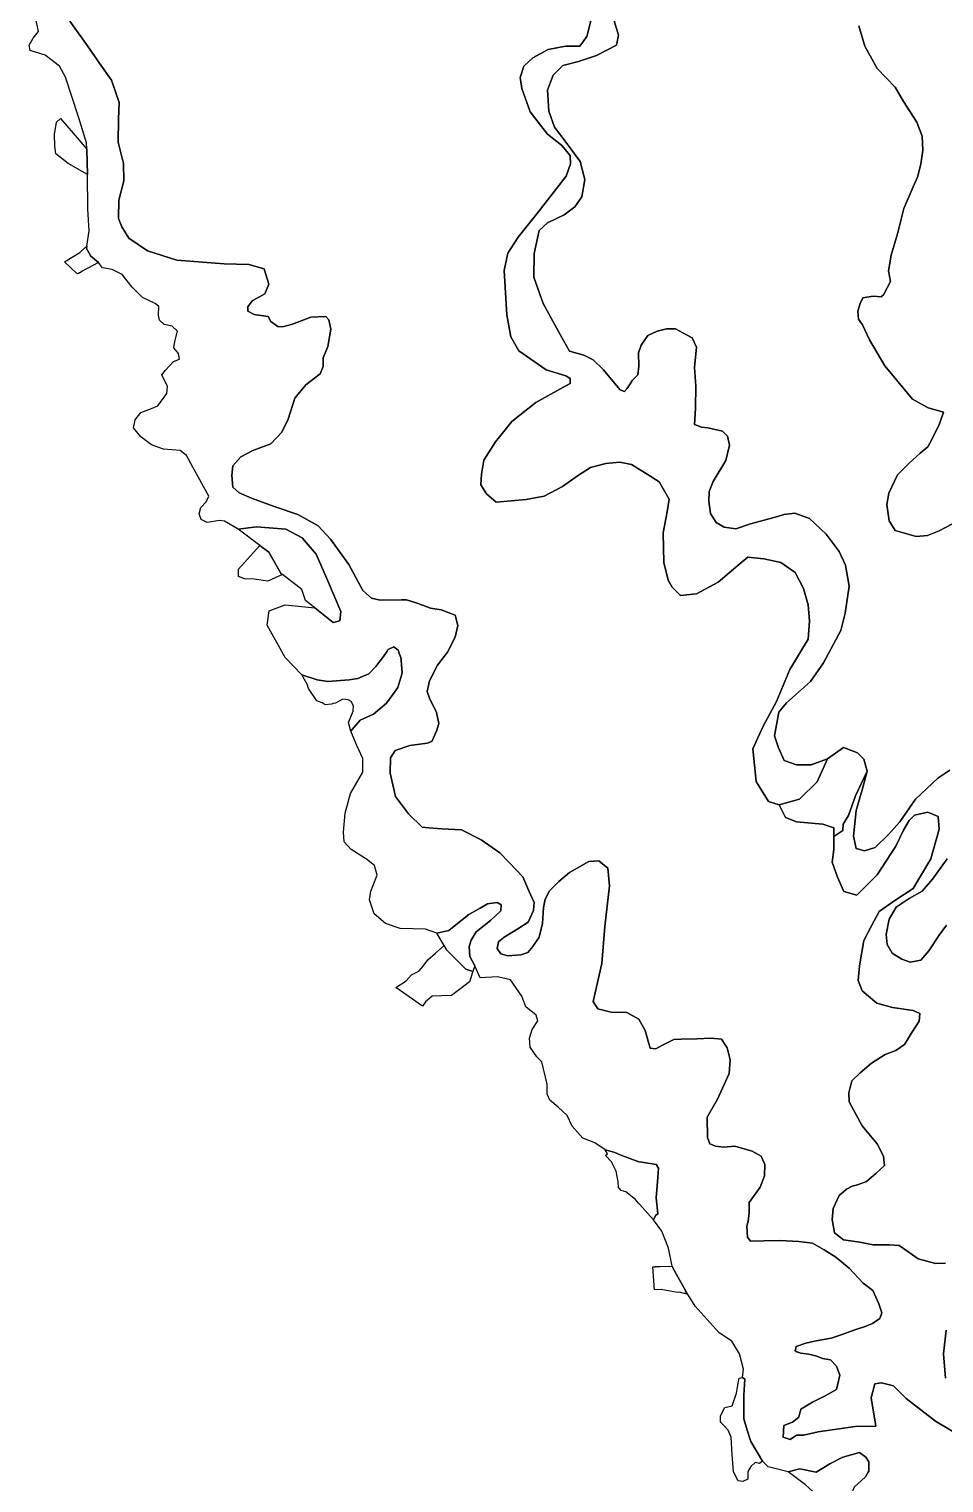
# Model space of a CAD drawing. Header units: inches. Extents: x 288635 to 1232953, y 676945 to 1655780.
# Drawn here: x 359233 to 375169, y 1004372 to 1029677 of the extents above; entities that cross this region are included whole.
import ezdxf

# ---------------------------------------------------------------- set-up
doc = ezdxf.new("R2010")
doc.units = ezdxf.units.IN
doc.header["$MEASUREMENT"] = 0

msp = doc.modelspace()

# ---------------------------------------------------------------- linework, layer by layer
at = {"color": 1}
for points in [[(373604.4789, 1004299.8534), (373802.5993, 1004477.6537), (373847.7701, 1004559.7824), (373858.4794, 1004579.2539), (373858.4794, 1004736.7343), (373807.6793, 1004823.0944), (373695.9191, 1004899.2946), (373409.8426, 1004821.9132), (373182.8381, 1004706.2542), (372944.0776, 1004558.9339), (372659.597, 1004614.814), (372456.3966, 1004564.0139), (372106.7119, 1004653.2049), (372011.0491, 1004750.2809), (371802.7686, 1005095.7216), (371744.3606, 1005291.2615), (371685.9284, 1005486.8824), (371680.8484, 1005730.7229), (371682.4186, 1005900.3066), (371702.4384, 1006175.4355), (371660.105, 1006207.1855), (371675.9694, 1006355.0083), (371609.2943, 1006621.7088), (371475.944, 1006840.7843), (371253.6936, 1006986.8346), (370834.5927, 1007447.2105), (370672.0964, 1007709.8606), (370503.3187, 1008010.7251), (370438.4159, 1008126.4214), (370435.0188, 1008143.9065), (370374.2168, 1008456.8625), (370253.5666, 1008752.1381), (370107.3686, 1008952.3464), (370143.8948, 1009028.7194), (370184.641, 1009055.8432), (370159.2409, 1009335.2438), (370184.641, 1009690.8445), (370199.881, 1009853.4048), (370154.1609, 1009914.365), (369906.2719, 1009953.0977), (369856.2106, 1009962.2736), (369650.1677, 1010034.3886), (369527.982, 1010083.8447), (369436.8072, 1010120.7487), (369353.3208, 1010146.0476), (369269.1669, 1010171.5488), (369090.3501, 1010290.9578), (368878.683, 1010375.6247), (368693.4743, 1010582.0001), (368608.8074, 1010767.2088), (368450.0571, 1010910.0841), (368307.1818, 1011037.0843), (368259.5567, 1011137.6262), (368259.5567, 1011312.2515), (368164.3065, 1011703.8357), (368079.6397, 1011788.5025), (367963.2228, 1011957.8362), (367952.6395, 1012111.2948), (367994.9729, 1012264.7535), (368095.5147, 1012412.9204), (368069.0564, 1012513.4623), (367883.8477, 1012656.3376), (367815.0559, 1012841.5463), (367619.2638, 1013127.2968), (367391.7217, 1013180.2136), (367090.0961, 1013164.3386), (366998.5717, 1013372.5902), (366912.2115, 1013535.1506), (366896.9715, 1013707.8709), (366932.5316, 1013819.6311), (367018.8917, 1013966.9514), (367272.8922, 1014159.9918), (367450.6926, 1014327.6322), (367455.7726, 1014434.3124), (367384.6525, 1014474.9525), (367217.0121, 1014449.5524), (367090.0119, 1014378.4323), (366891.8915, 1014266.672), (366724.2512, 1014129.5118), (366546.4508, 1013987.2715), (366338.1704, 1013941.5514), (366138.9435, 1014012.9913), (365696.9827, 1014023.1513), (365442.9821, 1014109.5115), (365244.8618, 1014277.1518), (365163.5816, 1014520.9923), (365188.9816, 1014673.3926), (365295.6619, 1014947.7132), (365249.9418, 1015120.4335), (365112.7815, 1015227.1137), (364843.5409, 1015394.7541), (364721.6207, 1015531.9144), (364711.4607, 1015699.5547), (364741.9407, 1016029.7554), (364833.3809, 1016370.116), (365046.7414, 1016746.0368), (365046.7414, 1016979.7173), (364940.0611, 1017208.3177), (364839.6211, 1017458.8209), (364861.9961, 1017484.692), (365002.1814, 1017646.7813), (365230.7819, 1017753.4615), (365459.3823, 1017946.5019), (365569.2807, 1018095.8511), (365657.5027, 1018215.7425), (365724.0874, 1018446.5692), (365727.8674, 1018459.6733), (365733.7029, 1018479.903), (365720.8098, 1018611.4124), (365712.3505, 1018697.6973), (365708.3028, 1018738.9835), (365687.7699, 1018796.0193), (365662.5827, 1018865.9838), (365617.3706, 1018902.1535), (365586.3826, 1018926.9439), (365501.4186, 1018882.4389), (365489.2123, 1018879.0483), (365486.1359, 1018874.4337), (365479.7024, 1018871.0638), (365470.8112, 1018851.4465), (365407.9321, 1018757.1281), (365275.8519, 1018584.4077), (365153.9316, 1018452.3275), (364959.4928, 1018374.5519), (364809.141, 1018347.8227), (364438.3003, 1018322.4227), (364248.8931, 1018348.7959), (363982.2864, 1018435.7976), (363693.4408, 1018739.4398), (363378.4801, 1019303.321), (363414.0402, 1019552.2415), (363693.4408, 1019653.8417), (364210.7779, 1019602.0094), (364530.0227, 1019347.1736), (364644.3229, 1019376.807), (364661.2563, 1019537.674), (364415.7225, 1020126.1085), (364233.6888, 1020536.7427), (363988.155, 1020820.3766), (363708.7544, 1020972.7769), (363192.2867, 1021015.1103), (362874.7861, 1020972.7769), (362637.857, 1021112.6512), (362553.1901, 1021121.1179), (362333.0564, 1021087.2512), (362231.4562, 1021142.2846), (362197.5894, 1021239.6515), (362227.2228, 1021349.7184), (362320.3563, 1021447.0852), (362366.9231, 1021548.6854), (362087.5225, 1022052.4531), (361977.4557, 1022255.6535), (361867.3888, 1022340.3204), (361575.2882, 1022365.7204), (361367.8544, 1022437.6872), (361181.5874, 1022577.3875), (361050.3538, 1022734.0212), (361084.2205, 1022873.7214), (361177.3541, 1023000.7217), (361367.8544, 1023072.6885), (361477.9213, 1023119.2553), (361634.555, 1023335.1557), (361643.0217, 1023457.9226), (361545.6548, 1023656.8897), (361609.1549, 1023741.5565), (361748.8552, 1023889.7235), (361854.6887, 1023932.0569), (361833.522, 1024029.4237), (361753.0885, 1024126.7906), (361770.0219, 1024241.0908), (361816.5887, 1024418.8912), (361727.6885, 1024507.7914), (361587.9882, 1024533.1914), (361503.3214, 1024609.3916), (361486.388, 1024698.2917), (361494.8547, 1024846.4587), (361431.3546, 1024901.4922), (361211.2208, 1025003.0924), (361031.9388, 1025187.2427), (360856.2551, 1025405.2598), (360678.4547, 1025494.16), (360513.3544, 1025523.7934), (360443.5779, 1025612.7311), (360305.5172, 1025731.9654), (360303.8776, 1025733.3814), (360234.0274, 1025860.3816), (360239.8586, 1025899.6928), (360279.6739, 1026168.108), (360259.3539, 1026549.1088), (360253.0775, 1027143.0842), (360240.3775, 1027587.5851), (360233.9538, 1027697.1911), (360091.7136, 1028149.312), (359868.1931, 1028840.1934), (359761.5129, 1029033.2338), (359512.5924, 1029221.1941), (359253.5119, 1029302.4743), (359233.1918, 1029398.9945), (359304.312, 1029520.9147), (359395.7522, 1029632.6749), (359334.792, 1029937.4756)], [(375596.8917, 1005105.1654), (375022.8506, 1005445.5261), (374509.7695, 1005841.7669), (374291.3291, 1006060.2073), (374083.0487, 1006116.0874), (373966.2085, 1006095.7674), (373900.1683, 1005851.9269), (373981.4485, 1005359.1659), (373620.7678, 1005354.0859), (372980.6865, 1005262.6457), (372721.606, 1005201.6856), (372599.6857, 1005201.6856), (372487.9255, 1005125.4855), (372366.0052, 1005166.1255), (372381.2453, 1005374.406), (372528.5656, 1005430.2861), (372640.3258, 1005516.6462), (372675.8859, 1005653.8065), (372879.0863, 1005775.7268), (373102.6067, 1005887.487), (373295.6471, 1005999.2472), (373355.6551, 1006250.2668), (373297.4466, 1006403.7254), (373194.2589, 1006517.4965), (373051.3836, 1006538.6632), (372956.1334, 1006580.9966), (372815.904, 1006612.7467), (372678.3204, 1006631.2675), (372604.2369, 1006652.4342), (372580.4244, 1006670.9551), (372596.2994, 1006747.6844), (372762.9872, 1006805.8929), (372942.9042, 1006845.5805), (373204.8423, 1006890.5597), (373360.9467, 1006943.4765), (373636.0078, 1007040.6493), (373795.8644, 1007093.9348), (373927.1562, 1007147.2061), (374051.5106, 1007231.8729), (374085.9065, 1007329.7689), (374032.9898, 1007491.1651), (373928.0873, 1007721.7482), (373759.7312, 1007847.4736), (373519.1676, 1008107.4514), (373286.8868, 1008298.7414), (373084.192, 1008428.8503), (372877.8166, 1008546.3255), (372639.6911, 1008571.7256), (372309.4905, 1008590.7756), (372030.0899, 1008584.4256), (371801.4895, 1008581.2506), (371747.5144, 1008647.9257), (371741.1643, 1008740.0009), (371737.9893, 1008841.6011), (371757.0394, 1008927.3263), (371779.2644, 1009073.3766), (371776.0894, 1009254.3519), (371966.5898, 1009517.8775), (372045.9649, 1009717.9029), (372049.14, 1009914.7533), (371985.6398, 1010060.8036), (371830.0645, 1010146.5287), (371528.4389, 1010232.2539), (371337.2192, 1010215.8231), (371234.7638, 1010226.4956), (371192.5229, 1010230.8957), (371090.9227, 1010276.6158), (371048.1791, 1010385.3752), (371045.2026, 1010738.8967), (371223.003, 1011053.8573), (371426.2034, 1011500.8982), (371446.5234, 1011734.5787), (371395.7233, 1011947.9391), (371295.546, 1012093.4107), (371116.3228, 1012115.5794), (370867.4023, 1012100.3394), (370593.0817, 1012095.2594), (370466.0815, 1012090.1794), (370252.721, 1011983.4992), (370151.1208, 1011927.6191), (370049.5206, 1011937.7791), (369965.4702, 1012244.604), (369856.4802, 1012445.7801), (369648.1998, 1012557.5403), (369373.8793, 1012567.7003), (369140.1988, 1012623.5805), (369058.9186, 1012750.5807), (369211.3189, 1013410.982), (369262.119, 1014056.1433), (369343.3992, 1014762.2647), (369312.9191, 1015072.1454), (369155.6505, 1015200.8389), (368984.3063, 1015188.1213), (368647.7557, 1014997.6209), (368463.6053, 1014838.8706), (368298.505, 1014680.1203), (368222.3048, 1014534.07), (368196.9048, 1014388.0197), (368177.8547, 1014108.6191), (368120.7046, 1013873.6687), (368006.4044, 1013708.5683), (367922.5842, 1013604.4281), (367800.664, 1013563.7881), (367572.0635, 1013548.548), (367450.1433, 1013579.0281), (367389.1831, 1013675.5483), (367409.5032, 1013787.3085), (367511.1034, 1013873.6687), (367744.7838, 1014015.909), (367927.6642, 1014132.7492), (368019.1044, 1014335.9496), (368029.2644, 1014473.1099), (367941.3137, 1014676.7852), (367836.224, 1014920.1508), (367582.9704, 1015183.0216), (367434.9032, 1015336.7116), (367109.7826, 1015565.3121), (366764.3419, 1015738.0324), (366423.9812, 1015758.3524), (366195.3807, 1015773.5925), (366078.5405, 1015783.7525), (365844.86, 1016017.433), (365616.2596, 1016322.2336), (365524.8194, 1016728.6344), (365529.8994, 1016992.7949), (365611.1796, 1017119.7952), (365865.1801, 1017206.1553), (366164.9007, 1017246.7954), (366246.1808, 1017277.2755), (366327.461, 1017455.0758), (366368.1011, 1017592.2361), (366332.541, 1017780.1965), (366205.5408, 1018029.117), (366169.9807, 1018145.9572), (366210.6208, 1018333.9176), (366347.7811, 1018608.2381), (366520.5014, 1018831.7586), (366652.5817, 1019090.8391), (366703.3818, 1019294.0395), (366652.5817, 1019476.9199), (366412.0041, 1019570.5731), (366226.7954, 1019597.0315), (365993.9616, 1019686.99), (365808.7529, 1019745.1985), (365719.4797, 1019743.1462), (365348.377, 1019734.6151), (365200.21, 1019771.6568), (365046.7514, 1019903.9488), (364803.3343, 1020359.033), (364485.8336, 1020798.2422), (364268.8748, 1021031.076), (363914.3325, 1021226.8681), (363501.5816, 1021369.7434), (363109.9975, 1021512.6187), (362893.0388, 1021602.5772), (362781.9135, 1021703.119), (362766.0385, 1021909.4945), (362781.9135, 1022073.5364), (362919.4971, 1022232.2868), (363131.1642, 1022343.412), (363443.3732, 1022459.8289), (363633.8736, 1022660.9126), (363744.9988, 1022888.4547), (363861.4157, 1023253.5805), (364051.9161, 1023486.4143), (364305.9166, 1023676.9147), (364358.8334, 1023803.9149), (364358.8334, 1023957.3736), (364438.2085, 1024153.1656), (364491.1253, 1024454.7912), (364454.0836, 1024613.5415), (364401.1668, 1024677.0417), (364141.8746, 1024661.1666), (363824.374, 1024539.458), (363649.7486, 1024497.1246), (363565.0818, 1024502.4163), (363443.3732, 1024587.0831), (363395.7481, 1024671.75), (363152.3309, 1024708.7917), (363041.2057, 1024767.0002), (363041.2057, 1024841.0837), (363120.5809, 1024946.9172), (363337.5397, 1025068.6258), (363411.6231, 1025237.9594), (363358.7064, 1025407.2931), (363326.9563, 1025502.5433), (363062.3724, 1025581.9185), (362633.7466, 1025592.5018), (361808.2449, 1025656.0019), (361294.9522, 1025814.7523), (360972.1599, 1026037.0027), (360850.4513, 1026232.7948), (360792.2429, 1026380.9617), (360797.5346, 1026698.4624), (360882.2014, 1027037.1297), (360876.9097, 1027338.7553), (360786.9512, 1027709.1727), (360792.2429, 1028106.0485), (360802.8262, 1028397.0908), (360670.5343, 1028788.6749), (360453.5756, 1029090.3005), (360419.6387, 1029140.3127), (360252.4918, 1029386.6344), (359945.5745, 1029815.2603)], [(359945.5745, 1029815.2603), (360252.4918, 1029386.6344), (360419.6387, 1029140.3127), (360453.5756, 1029090.3005), (360670.5343, 1028788.6749), (360802.8262, 1028397.0908), (360792.2429, 1028106.0485), (360786.9512, 1027709.1727), (360876.9097, 1027338.7553), (360882.2014, 1027037.1297), (360797.5346, 1026698.4624), (360792.2429, 1026380.9617), (360850.4513, 1026232.7948), (360972.1599, 1026037.0027), (361294.9522, 1025814.7523), (361808.2449, 1025656.0019), (362633.7466, 1025592.5018), (363062.3724, 1025581.9185), (363326.9563, 1025502.5433), (363358.7064, 1025407.2931), (363411.6231, 1025237.9594), (363337.5397, 1025068.6258), (363120.5809, 1024946.9172), (363041.2057, 1024841.0837), (363041.2057, 1024767.0002), (363152.3309, 1024708.7917), (363395.7481, 1024671.75), (363443.3732, 1024587.0831), (363565.0818, 1024502.4163), (363649.7486, 1024497.1246), (363824.374, 1024539.458), (364141.8746, 1024661.1666), (364401.1668, 1024677.0417), (364454.0836, 1024613.5415), (364491.1253, 1024454.7912), (364438.2085, 1024153.1656), (364358.8334, 1023957.3736), (364358.8334, 1023803.9149), (364305.9166, 1023676.9147), (364051.9161, 1023486.4143), (363861.4157, 1023253.5805), (363744.9988, 1022888.4547), (363633.8736, 1022660.9126), (363443.3732, 1022459.8289), (363131.1642, 1022343.412), (362919.4971, 1022232.2868), (362781.9135, 1022073.5364), (362766.0385, 1021909.4945), (362781.9135, 1021703.119), (362893.0388, 1021602.5772), (363109.9975, 1021512.6187), (363501.5816, 1021369.7434), (363914.3325, 1021226.8681), (364268.8748, 1021031.076), (364485.8336, 1020798.2422), (364803.3343, 1020359.033), (365046.7514, 1019903.9488), (365200.21, 1019771.6568), (365348.377, 1019734.6151), (365719.4797, 1019743.1462), (365808.7529, 1019745.1985), (365993.9616, 1019686.99), (366226.7954, 1019597.0315), (366412.0041, 1019570.5731), (366652.5817, 1019476.9199), (366703.3818, 1019294.0395), (366652.5817, 1019090.8391), (366520.5014, 1018831.7586), (366347.7811, 1018608.2381), (366210.6208, 1018333.9176), (366169.9807, 1018145.9572), (366205.5408, 1018029.117), (366332.541, 1017780.1965), (366368.1011, 1017592.2361), (366327.461, 1017455.0758), (366246.1808, 1017277.2755), (366164.9007, 1017246.7954), (365865.1801, 1017206.1553), (365611.1796, 1017119.7952), (365529.8994, 1016992.7949), (365524.8194, 1016728.6344), (365616.2596, 1016322.2336), (365844.86, 1016017.433), (366078.5405, 1015783.7525), (366195.3807, 1015773.5925), (366423.9812, 1015758.3524), (366764.3419, 1015738.0324), (367109.7826, 1015565.3121), (367434.9032, 1015336.7116), (367582.9704, 1015183.0216), (367836.224, 1014920.1508), (367941.3137, 1014676.7852), (368029.2644, 1014473.1099), (368019.1044, 1014335.9496), (367927.6642, 1014132.7492), (367744.7838, 1014015.909), (367511.1034, 1013873.6687), (367409.5032, 1013787.3085), (367389.1831, 1013675.5483), (367450.1433, 1013579.0281), (367572.0635, 1013548.548), (367800.664, 1013563.7881), (367922.5842, 1013604.4281), (368006.4044, 1013708.5683), (368120.7046, 1013873.6687), (368177.8547, 1014108.6191), (368196.9048, 1014388.0197), (368222.3048, 1014534.07), (368298.505, 1014680.1203), (368463.6053, 1014838.8706), (368647.7557, 1014997.6209), (368984.3063, 1015188.1213), (369155.6505, 1015200.8389), (369312.9191, 1015072.1454), (369343.3992, 1014762.2647), (369262.119, 1014056.1433), (369211.3189, 1013410.982), (369058.9186, 1012750.5807), (369140.1988, 1012623.5805), (369373.8793, 1012567.7003), (369648.1998, 1012557.5403), (369856.4802, 1012445.7801), (369965.4702, 1012244.604), (370049.5206, 1011937.7791), (370151.1208, 1011927.6191), (370252.721, 1011983.4992), (370466.0815, 1012090.1794), (370593.0817, 1012095.2594), (370867.4023, 1012100.3394), (371116.3228, 1012115.5794), (371295.546, 1012093.4107), (371395.7233, 1011947.9391), (371446.5234, 1011734.5787), (371426.2034, 1011500.8982), (371223.003, 1011053.8573), (371045.2026, 1010738.8967), (371048.1791, 1010385.3752), (371090.9227, 1010276.6158), (371192.5229, 1010230.8957), (371234.7638, 1010226.4956), (371337.2192, 1010215.8231), (371528.4389, 1010232.2539), (371830.0645, 1010146.5287), (371985.6398, 1010060.8036), (372049.14, 1009914.7533), (372045.9649, 1009717.9029), (371966.5898, 1009517.8775), (371776.0894, 1009254.3519), (371779.2644, 1009073.3766), (371757.0394, 1008927.3263), (371737.9893, 1008841.6011), (371741.1643, 1008740.0009), (371747.5144, 1008647.9257), (371801.4895, 1008581.2506), (372030.0899, 1008584.4256), (372309.4905, 1008590.7756), (372639.6911, 1008571.7256), (372877.8166, 1008546.3255), (373084.192, 1008428.8503), (373286.8868, 1008298.7414), (373519.1676, 1008107.4514), (373759.7312, 1007847.4736), (373928.0873, 1007721.7482), (374032.9898, 1007491.1651), (374085.9065, 1007329.7689), (374051.5106, 1007231.8729), (373927.1562, 1007147.2061), (373795.8644, 1007093.9348), (373636.0078, 1007040.6493), (373360.9467, 1006943.4765), (373204.8423, 1006890.5597), (372942.9042, 1006845.5805), (372762.9872, 1006805.8929), (372596.2994, 1006747.6844), (372580.4244, 1006670.9551), (372604.2369, 1006652.4342), (372678.3204, 1006631.2675), (372815.904, 1006612.7467), (372956.1334, 1006580.9966), (373051.3836, 1006538.6632), (373194.2589, 1006517.4965), (373297.4466, 1006403.7254), (373355.6551, 1006250.2668), (373295.6471, 1005999.2472), (373102.6067, 1005887.487), (372879.0863, 1005775.7268), (372675.8859, 1005653.8065), (372640.3258, 1005516.6462), (372528.5656, 1005430.2861), (372381.2453, 1005374.406), (372366.0052, 1005166.1255), (372487.9255, 1005125.4855), (372599.6857, 1005201.6856), (372721.606, 1005201.6856), (372980.6865, 1005262.6457), (373620.7678, 1005354.0859), (373981.4485, 1005359.1659), (373900.1683, 1005851.9269), (373966.2085, 1006095.7674), (374083.0487, 1006116.0874), (374291.3291, 1006060.2073), (374509.7695, 1005841.7669), (375022.8506, 1005445.5261), (375596.8917, 1005105.1654)], [(369036.6761, 1029889.8729), (368946.7175, 1029545.9139), (368825.009, 1029376.5802), (368576.3001, 1029376.5802), (368274.6745, 1029323.6634), (368010.0907, 1029175.4965), (367851.3403, 1029032.6212), (367787.8402, 1028831.5375), (367793.3737, 1028798.3364), (367819.5903, 1028641.0371), (367962.4656, 1028238.8696), (368264.0912, 1027847.2855), (368507.5083, 1027656.7851), (368660.967, 1027476.8681), (368666.2586, 1027328.7011), (368586.8835, 1027117.034), (368100.0492, 1026492.6161), (367750.7985, 1026053.4069), (367570.8815, 1025778.2397), (367507.3813, 1025476.6141), (367555.0064, 1024704.0292), (367623.7982, 1024317.7368), (367766.6735, 1024074.3196), (368242.9245, 1023746.2356), (368581.5918, 1023640.4021), (368660.967, 1023592.777), (368660.967, 1023508.1102), (368481.0499, 1023407.5683), (368063.0074, 1023174.7345), (367644.9649, 1022846.6505), (367359.2144, 1022492.1081), (367152.8389, 1022174.6075), (367115.7972, 1021931.1903), (367105.2139, 1021745.9816), (367200.464, 1021587.2313), (367369.7977, 1021444.356), (367893.6738, 1021486.6894), (368205.8827, 1021544.8979), (368523.3834, 1021714.2316), (368803.8423, 1021915.3153), (369015.5093, 1022047.6072), (369280.0932, 1022116.399), (369523.5104, 1022137.5657), (369724.5941, 1022100.524), (369999.7613, 1021931.1903), (370206.1367, 1021798.8984), (370380.7621, 1021497.2728), (370349.012, 1021275.0224), (370280.2202, 1020909.8966), (370287.4983, 1020390.6444), (370366.2384, 1020085.8438), (370433.9719, 1019963.0769), (370582.1389, 1019819.1432), (370861.5394, 1019848.7766), (371234.0735, 1020051.977), (371619.3076, 1020373.711), (371754.7745, 1020483.7779), (372034.1751, 1020454.1445), (372330.509, 1020390.6444), (372576.0428, 1020217.0774), (372724.2098, 1019937.6768), (372804.6433, 1019658.2762), (372830.0434, 1019370.409), (372804.6433, 1019057.1417), (372482.9093, 1018532.2073), (372250.0755, 1017973.4062), (372021.4751, 1017545.8387), (371839.5892, 1017148.1762), (371898.856, 1016580.9084), (372110.5231, 1016233.7743), (372296.7901, 1016174.5076), (372406.857, 1015954.3738), (372601.5907, 1015878.1736), (373058.7916, 1015835.8402), (373253.5254, 1015776.5734), (373253.5254, 1015620.9334), (373253.5254, 1015395.5727), (373219.6586, 1015175.4389), (373312.7921, 1014912.9717), (373422.859, 1014667.4379), (373651.4595, 1014599.7044), (374007.0602, 1014955.3051), (374328.7942, 1015454.8395), (374464.2611, 1015734.24), (374565.8613, 1015903.5737), (374658.9948, 1015996.7072), (374887.5953, 1016047.5073), (375068.5707, 1015971.3071), (375088.8907, 1015752.8667), (374941.5704, 1015234.7057), (374631.6898, 1014716.5446), (374311.6491, 1014508.2642), (374042.4086, 1014320.3038), (373905.2483, 1014066.3033), (373773.1681, 1013812.3028), (373696.9679, 1013370.3419), (373676.6479, 1013116.3414), (373742.688, 1012938.5411), (374001.7685, 1012720.1006), (374271.0091, 1012648.9805), (374631.6898, 1012593.1004), (374748.53, 1012542.3003), (374738.37, 1012410.22), (374611.3697, 1012212.0996), (374484.3695, 1012003.8192), (374331.9692, 1011897.139), (374144.0088, 1011831.0989), (373905.2483, 1011678.6986), (373712.2079, 1011511.0582), (373564.8876, 1011368.8179), (373514.0875, 1011160.5375), (373519.1676, 1011003.0572), (373742.688, 1010586.4964), (374006.8485, 1010276.6158), (374113.5287, 1010058.1753), (374133.8488, 1009895.615), (373981.4485, 1009758.4547), (373818.8882, 1009621.2944), (373661.4078, 1009560.3343), (373569.9677, 1009540.0143), (373473.4475, 1009484.1342), (373346.4472, 1009377.454), (373239.767, 1009148.8535), (373224.527, 1008955.8131), (373260.087, 1008727.2127), (373417.5674, 1008605.2924), (373702.0479, 1008564.6523), (373935.7284, 1008518.9322), (374215.1289, 1008518.9322), (374387.8493, 1008503.6922), (374525.0096, 1008412.252), (374723.13, 1008275.0918), (375022.8506, 1008188.7316), (375195.5709, 1008198.8916)], [(369414.6932, 1029862.88), (369501.0534, 1029573.3194), (369465.4933, 1029395.5191), (369120.0526, 1029217.7187), (368805.092, 1029111.0385), (368530.7715, 1029044.9984), (368363.1311, 1028872.278), (368334.1344, 1028798.3364), (368261.5309, 1028613.1975), (368286.931, 1028247.4368), (368383.4512, 1027968.0362), (368586.6516, 1027704.8282), (368830.4921, 1027373.675), (368916.8522, 1027058.7144), (368860.9721, 1026758.9938), (368739.0519, 1026581.1934), (368556.1715, 1026444.0331), (368261.5309, 1026301.7929), (368119.2906, 1026169.7126), (368032.9305, 1025773.4718), (368027.8505, 1025356.911), (368190.4108, 1024899.7101), (368490.1314, 1024351.069), (368647.6117, 1024071.6684), (368896.5322, 1024000.5483), (369059.0925, 1023919.2681), (369241.9729, 1023746.5478), (369399.4532, 1023548.4274), (369531.5335, 1023396.0271), (369531.5335, 1023396.0271), (369602.6536, 1023370.627), (369653.4537, 1023421.4271), (369744.8939, 1023563.6674), (369836.3341, 1023660.1876), (369856.6541, 1023812.5879), (369851.5741, 1024041.1883), (369897.2942, 1024173.2686), (370009.0544, 1024345.989), (370176.6948, 1024417.1091), (370334.1751, 1024457.7492), (370491.6554, 1024457.7492), (370684.6958, 1024356.149), (370781.216, 1024300.2689), (370857.4161, 1024142.7885), (370826.9361, 1023787.1878), (370847.2561, 1023462.0672), (370842.1761, 1023081.0664), (370832.0161, 1022882.946), (370826.9361, 1022796.5859), (370948.8563, 1022750.8658), (371055.5365, 1022735.6257), (371309.537, 1022679.7456), (371400.9772, 1022593.3854), (371431.4573, 1022435.9051), (371370.4971, 1022166.6646), (371146.9767, 1021800.9039), (371080.9366, 1021628.1835), (371075.8566, 1021460.5432), (371101.2566, 1021247.1828), (371202.8568, 1021089.7024), (371340.0171, 1021008.4223), (371543.2175, 1020977.9422), (371802.298, 1021064.3024), (372188.3788, 1021170.9826), (372386.4992, 1021226.8627), (372569.3795, 1021252.2628), (372828.4601, 1021155.7426), (373118.0206, 1020886.502), (373346.6211, 1020581.7014), (373453.3013, 1020348.021), (373521.2111, 1019979.1851), (373450.091, 1019511.8241), (373373.8909, 1019207.0235), (373069.0902, 1018648.2224), (372845.5698, 1018323.1017), (372429.009, 1017947.181), (372291.8487, 1017784.6207), (372215.6485, 1017378.2199), (372286.7687, 1017164.8594), (372388.3689, 1016946.419), (372601.7293, 1016870.2188), (372855.7298, 1016870.2188), (373140.2104, 1016976.899), (372960.6874, 1016575.9753), (372655.8867, 1016271.1747), (372296.7901, 1016174.5076), (372110.5231, 1016233.7743), (371898.856, 1016580.9084), (371839.5892, 1017148.1762), (372021.4751, 1017545.8387), (372250.0755, 1017973.4062), (372482.9093, 1018532.2073), (372804.6433, 1019057.1417), (372830.0434, 1019370.409), (372804.6433, 1019658.2762), (372724.2098, 1019937.6768), (372576.0428, 1020217.0774), (372330.509, 1020390.6444), (372034.1751, 1020454.1445), (371754.7745, 1020483.7779), (371619.3076, 1020373.711), (371234.0735, 1020051.977), (370861.5394, 1019848.7766), (370582.1389, 1019819.1432), (370433.9719, 1019963.0769), (370366.2384, 1020085.8438), (370287.4983, 1020390.6444), (370280.2202, 1020909.8966), (370349.012, 1021275.0224), (370380.7621, 1021497.2728), (370206.1367, 1021798.8984), (369999.7613, 1021931.1903), (369724.5941, 1022100.524), (369523.5104, 1022137.5657), (369280.0932, 1022116.399), (369015.5093, 1022047.6072), (368803.8423, 1021915.3153), (368523.3834, 1021714.2316), (368205.8827, 1021544.8979), (367893.6738, 1021486.6894), (367369.7977, 1021444.356), (367200.464, 1021587.2313), (367105.2139, 1021745.9816), (367115.7972, 1021931.1903), (367152.8389, 1022174.6075), (367359.2144, 1022492.1081), (367644.9649, 1022846.6505), (368063.0074, 1023174.7345), (368481.0499, 1023407.5683), (368660.967, 1023508.1102), (368660.967, 1023592.777), (368581.5918, 1023640.4021), (368242.9245, 1023746.2356), (367766.6735, 1024074.3196), (367623.7982, 1024317.7368), (367555.0064, 1024704.0292), (367507.3813, 1025476.6141), (367570.8815, 1025778.2397), (367750.7985, 1026053.4069), (368100.0492, 1026492.6161), (368586.8835, 1027117.034), (368666.2586, 1027328.7011), (368660.967, 1027476.8681), (368507.5083, 1027656.7851), (368264.0912, 1027847.2855), (367962.4656, 1028238.8696), (367819.5903, 1028641.0371), (367793.3737, 1028798.3364), (367787.8402, 1028831.5375), (367851.3403, 1029032.6212), (368010.0907, 1029175.4965), (368274.6745, 1029323.6634), (368576.3001, 1029376.5802), (368825.009, 1029376.5802), (368946.7175, 1029545.9139), (369036.6761, 1029889.8729)], [(375273.8147, 1016778.7787), (375065.5342, 1016641.6184), (374674.3735, 1016270.7776), (374400.0529, 1015879.6169), (374201.9325, 1015656.0964), (373973.3321, 1015432.576), (373785.3717, 1015376.6958), (373643.1314, 1015412.2559), (373592.3313, 1015630.6964), (373643.1314, 1016077.7373), (373754.8916, 1016479.0581), (373831.0918, 1016758.4586), (373775.2117, 1016971.819), (373663.4514, 1017078.4993), (373419.6109, 1017169.9394), (373140.2104, 1016976.899), (372855.7298, 1016870.2188), (372601.7293, 1016870.2188), (372388.3689, 1016946.419), (372286.7687, 1017164.8594), (372215.6485, 1017378.2199), (372291.8487, 1017784.6207), (372429.009, 1017947.181), (372845.5698, 1018323.1017), (373069.0902, 1018648.2224), (373373.8909, 1019207.0235), (373450.091, 1019511.8241), (373521.2111, 1019979.1851), (373453.3013, 1020348.021), (373346.6211, 1020581.7014), (373118.0206, 1020886.502), (372828.4601, 1021155.7426), (372569.3795, 1021252.2628), (372386.4992, 1021226.8627), (372188.3788, 1021170.9826), (371802.298, 1021064.3024), (371543.2175, 1020977.9422), (371340.0171, 1021008.4223), (371202.8568, 1021089.7024), (371101.2566, 1021247.1828), (371075.8566, 1021460.5432), (371080.9366, 1021628.1835), (371146.9767, 1021800.9039), (371370.4971, 1022166.6646), (371431.4573, 1022435.9051), (371400.9772, 1022593.3854), (371309.537, 1022679.7456), (371055.5365, 1022735.6257), (370948.8563, 1022750.8658), (370826.9361, 1022796.5859), (370832.0161, 1022882.946), (370842.1761, 1023081.0664), (370847.2561, 1023462.0672), (370826.9361, 1023787.1878), (370857.4161, 1024142.7885), (370781.216, 1024300.2689), (370684.6958, 1024356.149), (370491.6554, 1024457.7492), (370334.1751, 1024457.7492), (370176.6948, 1024417.1091), (370009.0544, 1024345.989), (369897.2942, 1024173.2686), (369851.5741, 1024041.1883), (369856.6541, 1023812.5879), (369836.3341, 1023660.1876), (369744.8939, 1023563.6674), (369653.4537, 1023421.4271), (369602.6536, 1023370.627), (369531.5335, 1023396.0271), (369399.4532, 1023548.4274), (369241.9729, 1023746.5478), (369059.0925, 1023919.2681), (368896.5322, 1024000.5483), (368647.6117, 1024071.6684), (368490.1314, 1024351.069), (368190.4108, 1024899.7101), (368027.8505, 1025356.911), (368032.9305, 1025773.4718), (368119.2906, 1026169.7126), (368261.5309, 1026301.7929), (368556.1715, 1026444.0331), (368739.0519, 1026581.1934), (368860.9721, 1026758.9938), (368916.8522, 1027058.7144), (368830.4921, 1027373.675), (368586.6516, 1027704.8282), (368383.4512, 1027968.0362), (368286.931, 1028247.4368), (368261.5309, 1028613.1975), (368334.1344, 1028798.3364), (368363.1311, 1028872.278), (368530.7715, 1029044.9984), (368805.092, 1029111.0385), (369120.0526, 1029217.7187), (369465.4933, 1029395.5191), (369501.0534, 1029573.3194), (369414.6932, 1029862.88)], [(373686.9818, 1029735.8797), (373793.662, 1029380.279), (374007.0224, 1028989.1182), (374321.983, 1028663.9976), (374464.2233, 1028415.0771), (374697.9038, 1028059.4764), (374789.344, 1027815.6359), (374799.504, 1027571.7954), (374763.9439, 1027327.9549), (374708.0638, 1027099.3545), (374631.8637, 1026931.7141), (374469.3033, 1026555.7934), (374357.5431, 1026113.8325), (374250.8629, 1025742.9917), (374205.1428, 1025468.6712), (374235.6229, 1025285.7908), (374118.7826, 1025052.1104), (374078.1426, 1025016.5503), (373935.9023, 1025026.7103), (373758.1019, 1025001.3103), (373712.3818, 1024899.7101), (373666.6617, 1024767.6298), (373681.9018, 1024630.4695), (373747.9419, 1024528.8693), (373869.8621, 1024269.7888), (374139.1027, 1023817.6679), (374621.7036, 1023233.4667), (374896.0242, 1023086.1464), (375160.1847, 1023009.9463), (375089.0646, 1022806.7459), (374956.9843, 1022532.4253), (374890.9442, 1022405.4251), (374753.7839, 1022293.6648), (374560.7435, 1022120.9445), (374362.6231, 1021917.7441), (374210.2228, 1021597.7035), (374174.6628, 1021404.6631), (374215.3028, 1021120.1825), (374321.983, 1020947.4622), (374687.7438, 1020845.862), (374880.7842, 1020861.102), (375083.9846, 1020942.3821), (375307.505, 1021059.2224)], [(375307.505, 1021059.2224), (375083.9846, 1020942.3821), (374880.7842, 1020861.102), (374687.7438, 1020845.862), (374321.983, 1020947.4622), (374215.3028, 1021120.1825), (374174.6628, 1021404.6631), (374210.2228, 1021597.7035), (374362.6231, 1021917.7441), (374560.7435, 1022120.9445), (374753.7839, 1022293.6648), (374890.9442, 1022405.4251), (374956.9843, 1022532.4253), (375089.0646, 1022806.7459), (375160.1847, 1023009.9463), (374896.0242, 1023086.1464), (374621.7036, 1023233.4667), (374139.1027, 1023817.6679), (373869.8621, 1024269.7888), (373747.9419, 1024528.8693), (373681.9018, 1024630.4695), (373666.6617, 1024767.6298), (373712.3818, 1024899.7101), (373758.1019, 1025001.3103), (373935.9023, 1025026.7103), (374078.1426, 1025016.5503), (374118.7826, 1025052.1104), (374235.6229, 1025285.7908), (374205.1428, 1025468.6712), (374250.8629, 1025742.9917), (374357.5431, 1026113.8325), (374469.3033, 1026555.7934), (374631.8637, 1026931.7141), (374708.0638, 1027099.3545), (374763.9439, 1027327.9549), (374799.504, 1027571.7954), (374789.344, 1027815.6359), (374697.9038, 1028059.4764), (374464.2233, 1028415.0771), (374321.983, 1028663.9976), (374007.0224, 1028989.1182), (373793.662, 1029380.279), (373686.9818, 1029735.8797)], [(375195.5709, 1008198.8916), (375022.8506, 1008188.7316), (374723.13, 1008275.0918), (374525.0096, 1008412.252), (374387.8493, 1008503.6922), (374215.1289, 1008518.9322), (373935.7284, 1008518.9322), (373702.0479, 1008564.6523), (373417.5674, 1008605.2924), (373260.087, 1008727.2127), (373224.527, 1008955.8131), (373239.767, 1009148.8535), (373346.4472, 1009377.454), (373473.4475, 1009484.1342), (373569.9677, 1009540.0143), (373661.4078, 1009560.3343), (373818.8882, 1009621.2944), (373981.4485, 1009758.4547), (374133.8488, 1009895.615), (374113.5287, 1010058.1753), (374006.8485, 1010276.6158), (373742.688, 1010586.4964), (373519.1676, 1011003.0572), (373514.0875, 1011160.5375), (373564.8876, 1011368.8179), (373712.2079, 1011511.0582), (373905.2483, 1011678.6986), (374144.0088, 1011831.0989), (374331.9692, 1011897.139), (374484.3695, 1012003.8192), (374611.3697, 1012212.0996), (374738.37, 1012410.22), (374748.53, 1012542.3003), (374631.6898, 1012593.1004), (374271.0091, 1012648.9805), (374001.7685, 1012720.1006), (373742.688, 1012938.5411), (373676.6479, 1013116.3414), (373696.9679, 1013370.3419), (373773.1681, 1013812.3028), (373905.2483, 1014066.3033), (374042.4086, 1014320.3038), (374311.6491, 1014508.2642), (374631.6898, 1014716.5446), (374941.5704, 1015234.7057), (375088.8907, 1015752.8667), (375068.5707, 1015971.3071), (374887.5953, 1016047.5073), (374658.9948, 1015996.7072), (374565.8613, 1015903.5737), (374464.2611, 1015734.24), (374328.7942, 1015454.8395), (374007.0602, 1014955.3051), (373651.4595, 1014599.7044), (373422.859, 1014667.4379), (373312.7921, 1014912.9717), (373219.6586, 1015175.4389), (373253.5254, 1015395.5727), (373253.5254, 1015620.9334), (373407.7283, 1015727.6136), (373412.8083, 1015839.3738), (373509.3285, 1015991.7741), (373631.2487, 1016332.1348), (373831.0918, 1016758.4586), (373754.8916, 1016479.0581), (373643.1314, 1016077.7373), (373592.3313, 1015630.6964), (373643.1314, 1015412.2559), (373785.3717, 1015376.6958), (373973.3321, 1015432.576), (374201.9325, 1015656.0964), (374400.0529, 1015879.6169), (374674.3735, 1016270.7776), (375065.5342, 1016641.6184), (375273.8147, 1016778.7787)], [(375212.7134, 1014079.3177), (375088.8882, 1013904.6923), (374907.9128, 1013631.6418), (374765.0375, 1013469.7165), (374580.8872, 1013437.9664), (374434.8369, 1013488.7665), (374269.7365, 1013590.3667), (374177.6613, 1013742.767), (374161.7863, 1013917.3924), (374215.7614, 1014184.0929), (374339.5867, 1014393.6433), (374565.0121, 1014546.0436), (374787.2626, 1014673.0439), (374968.2379, 1014882.5943), (375223.0146, 1015234.4556)], [(375223.0146, 1015234.4556), (374968.2379, 1014882.5943), (374787.2626, 1014673.0439), (374565.0121, 1014546.0436), (374339.5867, 1014393.6433), (374215.7614, 1014184.0929), (374161.7863, 1013917.3924), (374177.6613, 1013742.767), (374269.7365, 1013590.3667), (374434.8369, 1013488.7665), (374580.8872, 1013437.9664), (374765.0375, 1013469.7165), (374907.9128, 1013631.6418), (375088.8882, 1013904.6923), (375212.7134, 1014079.3177)], [(375210.8109, 1007030.4893), (375160.0108, 1006619.0084), (375195.5709, 1006197.3676)], [(375195.5709, 1006197.3676), (375160.0108, 1006619.0084), (375210.8109, 1007030.4893)]]:
    msp.add_lwpolyline(points, dxfattribs=at)
for points in [[(360240.3775, 1027587.5851), (360253.0775, 1027143.0842), (359916.5268, 1027339.9346), (359700.6264, 1027505.0349), (359681.5763, 1027638.3852), (359675.2263, 1027841.5856), (359713.3264, 1028057.486), (359783.1765, 1028120.9862), (360003.7087, 1027863.6986), (360240.3775, 1027587.5851)], [(360171.6707, 1025469.8647), (360113.1222, 1025429.5944), (360107.5717, 1025436.1856), (360068.9271, 1025415.8808), (359853.0267, 1025625.4312), (360117.5258, 1025788.5389), (360131.3739, 1025801.1216), (360239.8586, 1025899.6928), (360234.0274, 1025860.3816), (360303.8776, 1025733.3814), (360305.5172, 1025731.9654), (360443.5779, 1025612.7311), (360171.6707, 1025469.8647)], [(364644.3229, 1019376.807), (364530.0227, 1019347.1736), (364210.7779, 1019602.0094), (364047.4217, 1019732.4077), (363983.9216, 1019922.9081), (363645.9604, 1020181.349), (363624.0876, 1020198.0753), (363408.1871, 1020574.8427), (363252.1643, 1020691.2407), (362874.7861, 1020972.7769), (363192.2867, 1021015.1103), (363708.7544, 1020972.7769), (363988.155, 1020820.3766), (364233.6888, 1020536.7427), (364415.7225, 1020126.1085), (364661.2563, 1019537.674), (364644.3229, 1019376.807)], [(363645.9604, 1020181.349), (363392.7354, 1020070.0167), (363151.4349, 1020099.6501), (362986.3346, 1020108.1168), (362880.5011, 1020150.4502), (362880.5011, 1020277.4505), (363032.9014, 1020442.5508), (363252.1643, 1020691.2407), (363408.1871, 1020574.8427), (363624.0876, 1020198.0753), (363645.9604, 1020181.349)], [(365724.0874, 1018446.5692), (365657.5027, 1018215.7425), (365569.2807, 1018095.8511), (365459.3823, 1017946.5019), (365230.7819, 1017753.4615), (365002.1814, 1017646.7813), (364861.9961, 1017484.692), (364839.6211, 1017458.8209), (364798.981, 1017606.1412), (364878.3068, 1017802.5671), (364887.2311, 1017897.7597), (364844.8977, 1017973.9598), (364794.0976, 1018003.5932), (364700.9641, 1018012.0599), (364686.7734, 1018006.6019), (364570.3806, 1017941.4219), (364531.2622, 1017940.3042), (364501.997, 1017927.3931), (364391.9301, 1017914.693), (364340.2724, 1017952.5754), (364245.2599, 1017982.062), (364103.0196, 1018200.5024), (364075.933, 1018273.4278), (363982.1093, 1018435.8554), (363982.2864, 1018435.7976), (364248.8931, 1018348.7959), (364438.3003, 1018322.4227), (364809.141, 1018347.8227), (364959.4928, 1018374.5519), (365153.9316, 1018452.3275), (365275.8519, 1018584.4077), (365407.9321, 1018757.1281), (365470.8112, 1018851.4465), (365479.7024, 1018871.0638), (365486.1359, 1018874.4337), (365489.2123, 1018879.0483), (365501.4186, 1018882.4389), (365586.3826, 1018926.9439), (365617.3706, 1018902.1535), (365662.5827, 1018865.9838), (365687.7699, 1018796.0193), (365708.3028, 1018738.9835), (365712.3505, 1018697.6973), (365720.8098, 1018611.4124), (365733.7029, 1018479.903), (365727.8674, 1018459.6733), (365724.0874, 1018446.5692)], [(373407.7283, 1015727.6136), (373253.5254, 1015620.9334), (373253.5254, 1015776.5734), (373058.7916, 1015835.8402), (372601.5907, 1015878.1736), (372406.857, 1015954.3738), (372296.7901, 1016174.5076), (372655.8867, 1016271.1747), (372960.6874, 1016575.9753), (373140.2104, 1016976.899), (373419.6109, 1017169.9394), (373663.4514, 1017078.4993), (373775.2117, 1016971.819), (373831.0918, 1016758.4586), (373631.2487, 1016332.1348), (373509.3285, 1015991.7741), (373412.8083, 1015839.3738), (373407.7283, 1015727.6136)], [(366998.5717, 1013372.5902), (366963.0116, 1013276.0701), (366841.0914, 1013316.7101), (366505.8107, 1013651.9908), (366463.7267, 1013724.6813), (366338.1704, 1013941.5514), (366546.4508, 1013987.2715), (366724.2512, 1014129.5118), (366891.8915, 1014266.672), (367090.0119, 1014378.4323), (367217.0121, 1014449.5524), (367384.6525, 1014474.9525), (367455.7726, 1014434.3124), (367450.6926, 1014327.6322), (367272.8922, 1014159.9918), (367018.8917, 1013966.9514), (366932.5316, 1013819.6311), (366896.9715, 1013707.8709), (366912.2115, 1013535.1506), (366998.5717, 1013372.5902)], [(366140.05, 1012747.749), (366084.1699, 1012671.5488), (365621.8889, 1012996.6695), (365799.6893, 1013113.5097), (365896.2095, 1013215.1099), (366023.2097, 1013281.1501), (366099.4099, 1013367.5102), (366180.6901, 1013474.1905), (366312.7703, 1013591.0307), (366463.7267, 1013724.6813), (366505.8107, 1013651.9908), (366841.0914, 1013316.7101), (366963.0116, 1013276.0701), (366907.1315, 1013093.1897), (366729.3312, 1012961.1094), (366592.1709, 1012854.4292), (366424.5306, 1012849.3492), (366256.8902, 1012844.2692), (366140.05, 1012747.749)], [(370143.8948, 1009028.7194), (370107.3686, 1008952.3464), (369868.0661, 1009224.1467), (369850.5733, 1009244.015), (369794.7502, 1009304.7637), (369629.6499, 1009441.289), (369547.0997, 1009460.339), (369509.8146, 1009502.9506), (369502.8474, 1009506.0675), (369492.6874, 1009612.7477), (369462.2073, 1009800.7081), (369380.2256, 1009958.1991), (369273.3474, 1010069.1084), (369306.0931, 1010100.6117), (369269.1669, 1010171.5488), (369353.3208, 1010146.0476), (369436.8072, 1010120.7487), (369527.982, 1010083.8447), (369650.1677, 1010034.3886), (369856.2106, 1009962.2736), (369906.2719, 1009953.0977), (370154.1609, 1009914.365), (370199.881, 1009853.4048), (370184.641, 1009690.8445), (370159.2409, 1009335.2438), (370184.641, 1009055.8432), (370143.8948, 1009028.7194)], [(370435.0188, 1008143.9065), (370438.4159, 1008126.4214), (370503.3187, 1008010.7251), (370672.0964, 1007709.8606), (370664.1043, 1007708.4334), (370691.956, 1007656.7088), (370561.2413, 1007690.065), (370529.8561, 1007684.4605), (370242.6194, 1007740.4157), (370127.0675, 1007732.7123), (370096.5875, 1008134.0331), (370138.6953, 1008135.2616), (370138.6953, 1008141.6615), (370218.673, 1008137.5948), (370435.0188, 1008143.9065)], [(372011.0491, 1004750.2809), (371955.169, 1004709.6409), (371878.9688, 1004724.8809), (371807.8487, 1004658.8408), (371751.9685, 1004572.4806), (371751.9685, 1004440.4003), (371665.6084, 1004399.7602), (371584.3282, 1004409.9203), (371503.048, 1004562.3206), (371482.728, 1004867.1212), (371462.408, 1005166.8418), (371411.6079, 1005288.762), (371330.3277, 1005380.2022), (371279.5276, 1005431.0023), (371274.4476, 1005542.7625), (371354.5928, 1005686.2324), (371477.648, 1005715.4829), (371558.6575, 1005934.8013), (371575.4382, 1006037.8519), (371588.6674, 1006135.7479), (371604.5424, 1006193.9563), (371660.105, 1006207.1855), (371702.4384, 1006175.4355), (371682.4186, 1005900.3066), (371680.8484, 1005730.7229), (371685.9284, 1005486.8824), (371744.3606, 1005291.2615), (371802.7686, 1005095.7216), (372011.0491, 1004750.2809)], [(373847.7701, 1004559.7824), (373802.5993, 1004477.6537), (373604.4789, 1004299.8534), (373558.7588, 1004188.0932), (373599.3989, 1003959.4927), (373573.9989, 1003781.6923), (373487.6387, 1003751.2123), (373335.2384, 1003862.9725), (373142.198, 1003989.9728), (372756.1172, 1004340.4935), (372456.3966, 1004564.0139), (372659.597, 1004614.814), (372944.0776, 1004558.9339), (373182.8381, 1004706.2542), (373409.8426, 1004821.9132), (373695.9191, 1004899.2946), (373807.6793, 1004823.0944), (373858.4794, 1004736.7343), (373858.4794, 1004579.2539), (373847.7701, 1004559.7824)]]:
    msp.add_lwpolyline(points, close=True, dxfattribs=at)

doc.saveas('drawing.dxf')
